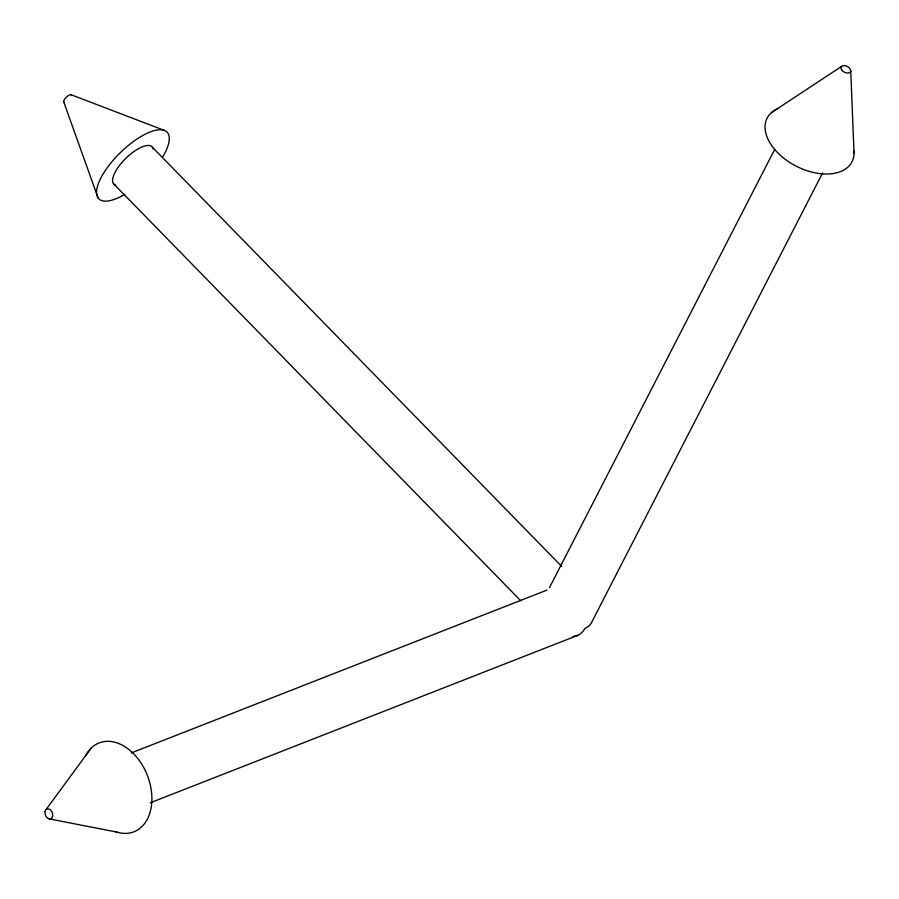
<?xml version="1.0" encoding="UTF-8"?>
<svg xmlns="http://www.w3.org/2000/svg" width="899" height="899" viewBox="0 0 899 899"><rect width="100%" height="100%" fill="white"/><g stroke="black" fill="none" stroke-linecap="round" stroke-linejoin="round"><path stroke-width="1.35" d="M549.491 587.609L774.702 149.403M822.563 173.024L591.576 622.479A26.689 16.429 27.2 0 1 584.923 628.356A26.689 18.486 68.6 0 1 573.068 636.402M46.04 809.572L91.159 748.148M771.398 112.678L841.655 66.335M131.243 752.946L547.03 590.081M150.245 802.818L577.799 635.346M48.906 818.809L117.117 832.148M71.055 94.721L163.82 130.186M152.38 147.234L561.661 566.404M113.431 183.621L520.757 600.779M63.818 102.171L98.092 197.96M850.746 70.819L854.05 153.482M85.663 755.722A47.726 33.049 68.6 0 1 128.838 749.485A47.726 33.049 68.6 0 1 151.189 807.471A47.726 33.049 68.6 0 1 114.814 831.361M853.983 151.122A47.726 29.386 27.2 0 1 794.053 165.023A47.726 29.386 27.2 0 1 777.478 108.835M124.601 194.487A47.726 17.946 -44.3 0 1 98.879 182.25A47.726 17.946 -44.3 0 1 150.099 131.984A47.726 17.946 -44.3 0 1 162.449 157.347M64.245 102.475A5.248 1.978 -44.3 0 1 66.492 96.968A5.248 1.978 -44.3 0 1 71.65 95.552M115.623 185.138A26.689 10.035 -44.3 0 1 126.186 157.966A26.689 10.035 -44.3 0 1 153.111 148.953M45.062 811.471A5.248 3.641 68.6 0 0 49.906 818.944A5.248 3.641 68.6 0 0 51.546 811.235A5.248 3.641 68.6 0 0 45.062 811.471M841.565 69.774A5.248 3.236 27.2 0 0 850.049 72.336A5.248 3.236 27.2 0 0 845.937 65.897A5.248 3.236 27.2 0 0 841.565 69.774"/></g></svg>
